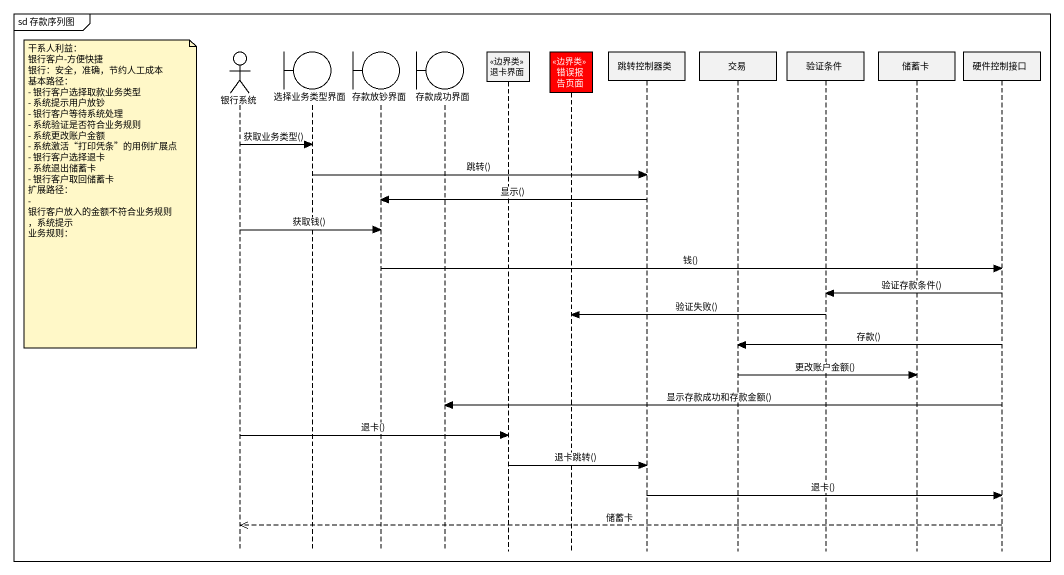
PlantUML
@startuml
mainframe sd 存款序列图
hide footbox
actor 银行系统
boundary 选择业务类型界面
boundary 存款放钞界面
boundary 存款成功界面
participant 退卡界面 <<边界类>>
participant 错误报告页面 <<边界类>> #FF0000
participant 跳转控制器类
participant 交易
participant 验证条件
participant 储蓄卡
participant 硬件控制接口

银行系统 -> 选择业务类型界面 : 获取业务类型()
选择业务类型界面 -> 跳转控制器类 : 跳转()
note left of 银行系统
  干系人利益：
  银行客户-方便快捷
  银行：安全，准确，节约人工成本
  基本路径：
  - 银行客户选择取款业务类型
  - 系统提示用户放钞
  - 银行客户等待系统处理
  - 系统验证是否符合业务规则
  - 系统更改账户金额
  - 系统激活“打印凭条”的用例扩展点
  - 银行客户选择退卡
  - 系统退出储蓄卡
  - 银行客户取回储蓄卡
  扩展路径：
  - 银行客户放入的金额不符合业务规则，系统提示
  业务规则：
end note
跳转控制器类 -> 存款放钞界面 : 显示()
银行系统 -> 存款放钞界面 : 获取钱()
存款放钞界面 -> 硬件控制接口 : 钱()
硬件控制接口 -> 验证条件 : 验证存款条件()
验证条件 -> 错误报告页面 : 验证失败()
硬件控制接口 -> 交易 : 存款()
交易 -> 储蓄卡 : 更改账户金额()
硬件控制接口 -> 存款成功界面 : 显示存款成功和存款金额()
银行系统 -> 退卡界面 : 退卡()
退卡界面 -> 跳转控制器类 : 退卡跳转()
跳转控制器类 -> 硬件控制接口 : 退卡()
硬件控制接口 -->> 银行系统 : 储蓄卡
@enduml
